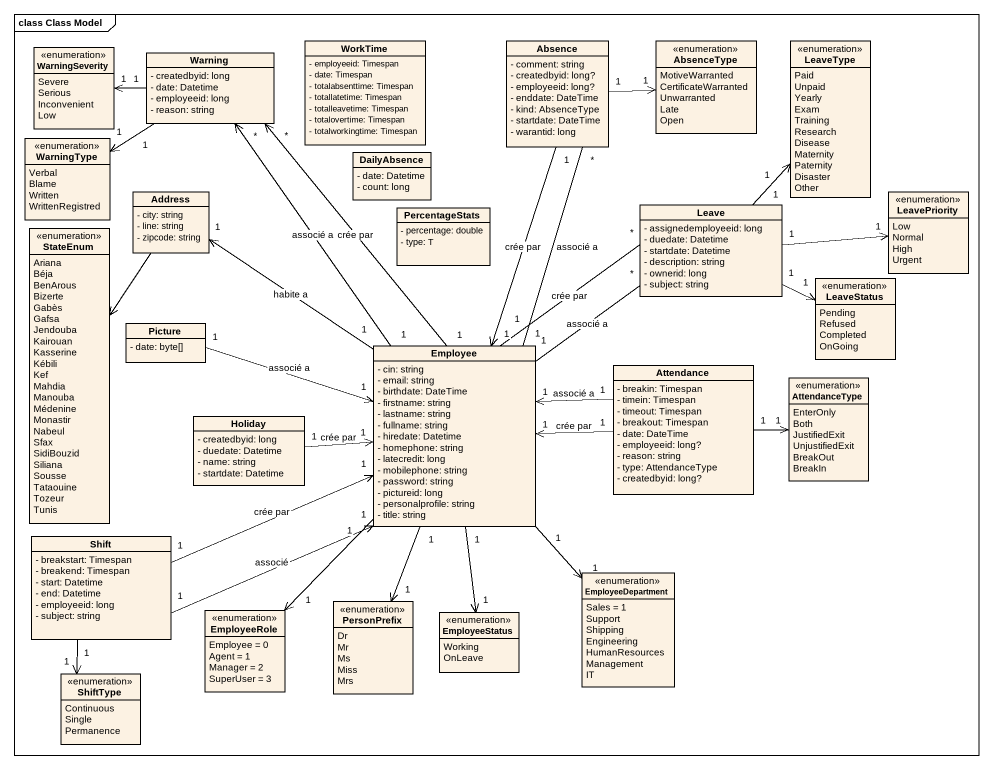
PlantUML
@startuml
mainframe class Class Model
hide circle
hide empty members
skinparam classAttributeIconSize 0
enum WarningSeverity {
  Severe
  Serious
  Inconvenient
  Low
}
class Warning {
  - createdbyid: long
  - date: Datetime
  - employeeid: long
  - reason: string
}
class WorkTime {
  - employeeid: Timespan
  - date: Timespan
  - totalabsenttime: Timespan
  - totallatetime: Timespan
  - totalleavetime: Timespan
  - totalovertime: Timespan
  - totalworkingtime: Timespan
}
class Absence {
  - comment: string
  - createdbyid: long?
  - employeeid: long?
  - enddate: DateTime
  - kind: AbsenceType
  - startdate: DateTime
  - warantid: long
}
enum AbsenceType {
  MotiveWarranted
  CertificateWarranted
  Unwarranted
  Late
  Open
}
enum LeaveType {
  Paid
  Unpaid
  Yearly
  Exam
  Training
  Research
  Disease
  Maternity
  Paternity
  Disaster
  Other
}
enum WarningType {
  Verbal
  Blame
  Written
  WrittenRegistred
}
class DailyAbsence {
  - date: Datetime
  - count: long
}
class Address {
  - city: string
  - line: string
  - zipcode: string
}
class PercentageStats {
  - percentage: double
  - type: T
}
class Leave {
  - assignedemployeeid: long
  - duedate: Datetime
  - startdate: Datetime
  - description: string
  - ownerid: long
  - subject: string
}
enum LeavePriority {
  Low
  Normal
  High
  Urgent
}
enum StateEnum {
  Ariana
  Béja
  BenArous
  Bizerte
  Gabès
  Gafsa
  Jendouba
  Kairouan
  Kasserine
  Kébili
  Kef
  Mahdia
  Manouba
  Médenine
  Monastir
  Nabeul
  Sfax
  SidiBouzid
  Siliana
  Sousse
  Tataouine
  Tozeur
  Tunis
}
enum LeaveStatus {
  Pending
  Refused
  Completed
  OnGoing
}
class Picture {
  - date: byte[]
}
class Employee {
  - cin: string
  - email: string
  - birthdate: DateTime
  - firstname: string
  - lastname: string
  - fullname: string
  - hiredate: Datetime
  - homephone: string
  - latecredit: long
  - mobilephone: string
  - password: string
  - pictureid: long
  - personalprofile: string
  - title: string
}
class Attendance {
  - breakin: Timespan
  - timein: Timespan
  - timeout: Timespan
  - breakout: Timespan
  - date: DateTime
  - employeeid: long?
  - reason: string
  - type: AttendanceType
  - createdbyid: long?
}
enum AttendanceType {
  EnterOnly
  Both
  JustifiedExit
  UnjustifiedExit
  BreakOut
  BreakIn
}
class Holiday {
  - createdbyid: long
  - duedate: Datetime
  - name: string
  - startdate: Datetime
}
class Shift {
  - breakstart: Timespan
  - breakend: Timespan
  - start: Datetime
  - end: Datetime
  - employeeid: long
  - subject: string
}
enum EmployeeDepartment {
  Sales = 1
  Support
  Shipping
  Engineering
  HumanResources
  Management
  IT
}
enum EmployeeRole {
  Employee = 0
  Agent = 1
  Manager = 2
  SuperUser = 3
}
enum PersonPrefix {
  Dr
  Mr
  Ms
  Miss
  Mrs
}
enum EmployeeStatus {
  Working
  OnLeave
}
enum ShiftType {
  Continuous
  Single
  Permanence
}
Warning "1" -left-> "1" WarningSeverity
Warning "1" --> "1" WarningType
Absence "1" -right-> "1" AbsenceType
Absence "1" --> "1" Employee : crée par
Absence "*" -- "1" Employee : associé a
Address --> StateEnum
Leave "1" -up-> "1" LeaveType
Leave "1" -right-> "1" LeavePriority
Leave "1" -right-> "1" LeaveStatus
Employee "1" -up-> "*" Warning : associé a
Employee "1" -up-> "*" Warning : crée par
Employee "1" -up-> "1" Address : habite a
Employee "1" -up- "*" Leave : associé a
Employee "1" -up- "*" Leave : crée par
Employee "1" <-left- "1" Picture : associé a
Employee "1" --> "1" EmployeeDepartment
Employee "1" --> "1" EmployeeRole
Employee "1" --> "1" PersonPrefix
Employee "1" --> "1" EmployeeStatus
Attendance "1" -left-> "1" Employee : associé a
Attendance "1" -left-> "1" Employee : crée par
Attendance "1" -right-> "1" AttendanceType
Holiday "1" -right-> "1" Employee : crée par
Shift "1" -right-> "1" Employee : crée par
Shift "1" -right-> "1" Employee : associé
Shift "1" --> "1" ShiftType
@enduml
